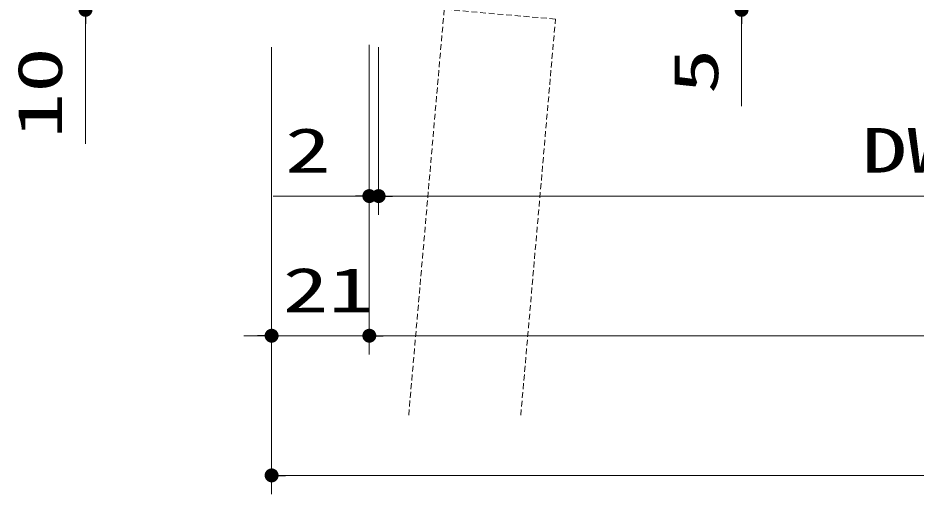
# Model space of a CAD drawing. Units: millimetres, scale not verified. Extents: x -1306 to 1306, y -607 to 607.
# Drawn here: x -891.6 to -698.6, y -441.5 to -339.2 of the extents above; entities that cross this region are included whole.
import ezdxf
from ezdxf.enums import TextEntityAlignment as Align

# ---------------------------------------------------------------- set-up
doc = ezdxf.new("R2010")
doc.units = ezdxf.units.MM
doc.header["$LTSCALE"] = 5
doc.header["$PDMODE"] = 32
doc.header["$PDSIZE"] = 2.5
doc.linetypes.add('USER2', pattern=[0.375, 0.25, -0.125])
for name, color, linetype, lineweight in [('1-1_寸法線', 3, 'Continuous', 13), ('1-4_DEFPOINTS', 7, 'Continuous', 5), ('1-5_0', 4, 'Continuous', 25), ('1-6_点線(黄)', 2, 'USER2', 15)]:
    doc.layers.add(name, color=color, linetype=linetype, lineweight=lineweight)
doc.styles.add('ＭＳ ゴシック', font='')
doc.styles.get('ＭＳ ゴシック').set_extended_font_data('MS Gothic')

# ---------------------------------------------------------------- blocks, each defined once
blk = doc.blocks.new('_DOT')
at = {"layer": '1-5_0', "color": 3}
blk.add_line((-2.5, 0), (-5, 0), dxfattribs=at)
for points in [[(0, 0), (-2.5, 0), (-2.48, 0.313)], [(0, 0), (-2.48, -0.313), (-2.5, 0)], [(0, 0), (-2.48, 0.313), (-2.421, 0.622)], [(0, 0), (-2.421, -0.622), (-2.48, -0.313)], [(0, 0), (-2.421, 0.622), (-2.324, 0.92)], [(0, 0), (-2.324, -0.92), (-2.421, -0.622)], [(0, 0), (-2.324, 0.92), (-2.191, 1.204)], [(0, 0), (-2.191, -1.204), (-2.324, -0.92)], [(0, 0), (-2.191, 1.204), (-2.023, 1.469)], [(0, 0), (-2.023, -1.469), (-2.191, -1.204)], [(0, 0), (-2.023, 1.469), (-1.822, 1.711)], [(0, 0), (-1.822, -1.711), (-2.023, -1.469)], [(0, 0), (-1.822, 1.711), (-1.594, 1.926)], [(0, 0), (-1.594, -1.926), (-1.822, -1.711)], [(0, 0), (-1.594, 1.926), (-1.34, 2.111)], [(0, 0), (-1.34, -2.111), (-1.594, -1.926)], [(0, 0), (-1.34, 2.111), (-1.064, 2.262)], [(0, 0), (-1.064, -2.262), (-1.34, -2.111)], [(0, 0), (-1.064, 2.262), (-0.773, 2.378)], [(0, 0), (-0.773, -2.378), (-1.064, -2.262)], [(0, 0), (-0.773, 2.378), (-0.468, 2.456)], [(0, 0), (-0.468, -2.456), (-0.773, -2.378)], [(0, 0), (-0.468, 2.456), (-0.157, 2.495)], [(0, 0), (-0.157, -2.495), (-0.468, -2.456)], [(0, 0), (-0.157, 2.495), (0.157, 2.495)], [(0, 0), (0.157, -2.495), (-0.157, -2.495)], [(0, 0), (0.157, 2.495), (0.468, 2.456)], [(0, 0), (0.468, 2.456), (0.773, 2.378)], [(0, 0), (0.773, 2.378), (1.064, 2.262)], [(0, 0), (1.064, 2.262), (1.34, 2.111)], [(0, 0), (1.34, 2.111), (1.594, 1.926)], [(0, 0), (1.594, 1.926), (1.822, 1.711)], [(0, 0), (1.822, 1.711), (2.023, 1.469)], [(0, 0), (2.023, 1.469), (2.191, 1.204)], [(0, 0), (2.191, 1.204), (2.324, 0.92)], [(0, 0), (2.324, 0.92), (2.421, 0.622)], [(0, 0), (2.421, 0.622), (2.48, 0.313)], [(0, 0), (2.48, 0.313), (2.5, 0)], [(0, 0), (0.468, -2.456), (0.157, -2.495)], [(0, 0), (0.773, -2.378), (0.468, -2.456)], [(0, 0), (1.064, -2.262), (0.773, -2.378)], [(0, 0), (1.34, -2.111), (1.064, -2.262)], [(0, 0), (1.594, -1.926), (1.34, -2.111)], [(0, 0), (1.822, -1.711), (1.594, -1.926)], [(0, 0), (2.023, -1.469), (1.822, -1.711)], [(0, 0), (2.191, -1.204), (2.023, -1.469)], [(0, 0), (2.324, -0.92), (2.191, -1.204)], [(0, 0), (2.421, -0.622), (2.324, -0.92)], [(0, 0), (2.48, -0.313), (2.421, -0.622)], [(0, 0), (2.5, 0), (2.48, -0.313)]]:
    blk.add_solid(points, dxfattribs=at)

msp = doc.modelspace()

# ---------------------------------------------------------------- linework, layer by layer
at = {"layer": '1-1_寸法線'}
for p, q in [((-877.115, -340.492), (-877.115, -366.254)), ((-736.115, -340.492), (-736.115, -358.159)), ((-837.115, -345.492), (-837.115, -411.492)), ((-837.115, -345.492), (-837.115, -441.492)), ((-816.115, -344.992), (-816.115, -411.492)), ((-816.115, -345.492), (-816.115, -411.492)), ((-816.115, -345.492), (-816.115, -381.492)), ((-814.115, -345.492), (-814.115, -381.492)), ((-814.115, -345.492), (-814.115, -381.492)), ((-819.115, -377.492), (-836.781, -377.492)), ((-814.115, -377.492), (-816.115, -377.492)), ((-811.115, -377.492), (-808.115, -377.492)), ((-811.115, -377.492), (-587.114, -377.492)), ((-840.115, -407.492), (-843.115, -407.492)), ((-837.115, -407.492), (-816.115, -407.492)), ((-813.115, -407.492), (-810.115, -407.492)), ((-813.115, -407.492), (-352.113, -407.492)), ((-834.115, -437.492), (-331.113, -437.492))]:
    msp.add_line(p, q, dxfattribs=at)
at = {"layer": '1-4_DEFPOINTS'}
for p in [(-814.115, -377.492), (-816.115, -407.492)]:
    msp.add_point(p, dxfattribs=at)
at = {"layer": '1-6_点線(黄)'}
msp.add_line((-783.559, -424.559), (-776.115, -339.472), dxfattribs=at)
msp.add_lwpolyline([(-776.115, -339.472), (-800.023, -337.38), (-807.651, -424.559)], dxfattribs=at)

# ---------------------------------------------------------------- block references
at = {"layer": '1-1_寸法線', "xscale": 0.6, "yscale": 0.6}
for p, rotation in [((-877.115, -337.492), 90), ((-736.115, -337.492), 90), ((-814.115, -377.492), 180), ((-814.115, -377.492), 180), ((-816.115, -407.492), 180), ((-816.115, -407.492), 180), ((-837.115, -437.492), 180)]:
    msp.add_blockref('_DOT', p, dxfattribs=dict(at, rotation=rotation))
for p in [(-816.115, -377.492), (-837.115, -407.492)]:
    msp.add_blockref('_DOT', p, dxfattribs=at)

# ---------------------------------------------------------------- texts
at = {"layer": '1-1_寸法線', "style": 'ＭＳ ゴシック', "width": 1.5}
for s, p in [('10', (-879.264, -365.111)), ('5', (-738.264, -355.587))]:
    msp.add_text(s, height=9.604, rotation=90, dxfattribs=at).set_placement(p, align=Align.BOTTOM_LEFT)
for s, p in [('DW', (-710.305, -375.343)), ('2', (-834.21, -375.343)), ('21', (-834.71, -405.343))]:
    msp.add_text(s, height=9.604, dxfattribs=at).set_placement(p, align=Align.BOTTOM_LEFT)

doc.saveas('drawing.dxf')
